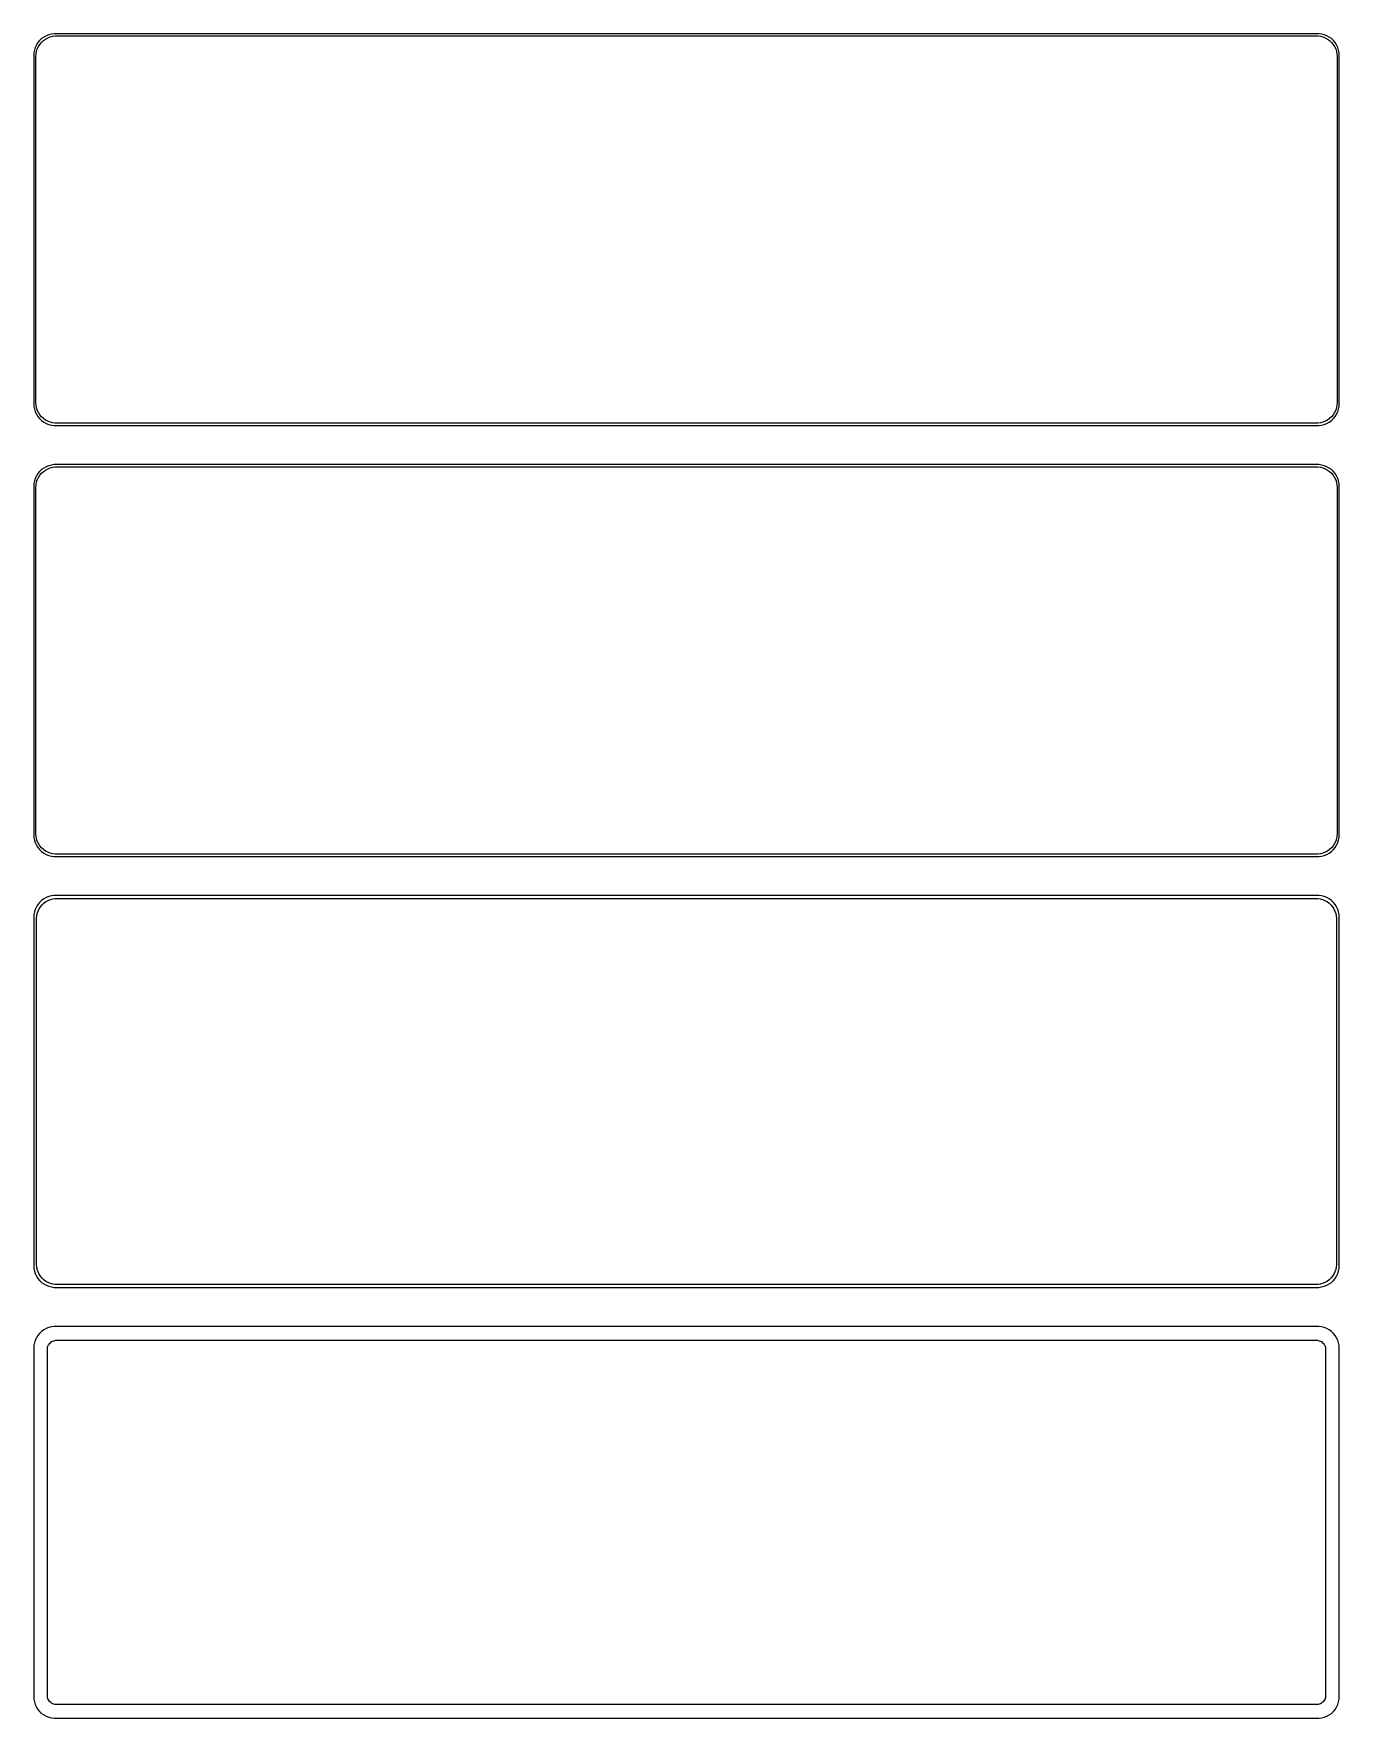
# Model space of a CAD drawing. Header units: metres. Extents: x -150 to 150, y 351 to 738.
import ezdxf

# ---------------------------------------------------------------- set-up
doc = ezdxf.new("R2010")
doc.units = ezdxf.units.M

msp = doc.modelspace()

# ---------------------------------------------------------------- linework, layer by layer
for p, q in [((-149.382, 735.409), (-149.649, 734.841)), ((-149.045, 735.939), (-149.382, 735.409)), ((-148.645, 736.423), (-149.045, 735.939)), ((-148.912, 735.038), (-148.593, 735.542)), ((-148.187, 736.853), (-148.645, 736.423)), ((-148.593, 735.542), (-148.213, 736.002)), ((-148.213, 736.002), (-147.778, 736.41)), ((-147.679, 737.222), (-148.187, 736.853)), ((-147.778, 736.41), (-147.295, 736.761)), ((-147.129, 737.524), (-147.679, 737.222)), ((-147.295, 736.761), (-146.772, 737.048)), ((-146.545, 737.755), (-147.129, 737.524)), ((-146.772, 737.048), (-146.218, 737.268)), ((-145.937, 737.911), (-146.545, 737.755)), ((-146.218, 737.268), (-145.64, 737.416)), ((-145.314, 737.99), (-145.937, 737.911)), ((-145.64, 737.416), (-145.048, 737.491)), ((145.314, 737.99), (-145.314, 737.99)), ((-145.048, 737.491), (145.048, 737.491)), ((145.048, 737.491), (145.64, 737.416)), ((145.937, 737.911), (145.314, 737.99)), ((145.64, 737.416), (146.218, 737.268)), ((146.545, 737.755), (145.937, 737.911)), ((146.218, 737.268), (146.772, 737.048)), ((147.129, 737.524), (146.545, 737.755)), ((146.772, 737.048), (147.295, 736.761)), ((147.679, 737.222), (147.129, 737.524)), ((147.295, 736.761), (147.778, 736.41)), ((148.187, 736.853), (147.679, 737.222)), ((147.778, 736.41), (148.213, 736.002)), ((148.645, 736.423), (148.187, 736.853)), ((148.213, 736.002), (148.593, 735.542)), ((148.593, 735.542), (148.912, 735.038)), ((149.045, 735.939), (148.645, 736.423)), ((149.382, 735.409), (149.045, 735.939)), ((149.649, 734.841), (149.382, 735.409)), ((-149.961, 733.627), (-150, 733)), ((-150, 733), (-150, 653)), ((-149.843, 734.243), (-149.961, 733.627)), ((-149.649, 734.841), (-149.843, 734.243)), ((-149.5, 732.75), (-149.463, 733.345)), ((-149.5, 653.25), (-149.5, 732.75)), ((-149.463, 733.345), (-149.351, 733.931)), ((-149.351, 733.931), (-149.166, 734.499)), ((-149.166, 734.499), (-148.912, 735.038)), ((148.912, 735.038), (149.166, 734.499)), ((149.166, 734.499), (149.351, 733.931)), ((149.351, 733.931), (149.463, 733.345)), ((149.463, 733.345), (149.5, 732.75)), ((149.5, 732.75), (149.5, 653.25)), ((149.843, 734.243), (149.649, 734.841)), ((149.961, 733.627), (149.843, 734.243)), ((150, 733), (149.961, 733.627)), ((150, 653), (150, 733)), ((-150, 653), (-149.961, 652.373)), ((-149.961, 652.373), (-149.843, 651.757)), ((-149.843, 651.757), (-149.649, 651.159)), ((-149.649, 651.159), (-149.382, 650.591)), ((-149.463, 652.655), (-149.5, 653.25)), ((-149.351, 652.069), (-149.463, 652.655)), ((-149.382, 650.591), (-149.045, 650.061)), ((-149.166, 651.501), (-149.351, 652.069)), ((-148.912, 650.962), (-149.166, 651.501)), ((-148.593, 650.458), (-148.912, 650.962)), ((-148.213, 649.998), (-148.593, 650.458)), ((148.593, 650.458), (148.213, 649.998)), ((148.912, 650.962), (148.593, 650.458)), ((149.166, 651.501), (148.912, 650.962)), ((149.045, 650.061), (149.382, 650.591)), ((149.351, 652.069), (149.166, 651.501)), ((149.463, 652.655), (149.351, 652.069)), ((149.382, 650.591), (149.649, 651.159)), ((149.5, 653.25), (149.463, 652.655)), ((149.649, 651.159), (149.843, 651.757)), ((149.843, 651.757), (149.961, 652.373)), ((149.961, 652.373), (150, 653)), ((-149.045, 650.061), (-148.645, 649.577)), ((-148.645, 649.577), (-148.187, 649.147)), ((-147.778, 649.59), (-148.213, 649.998)), ((-148.187, 649.147), (-147.679, 648.778)), ((-147.295, 649.239), (-147.778, 649.59)), ((-147.679, 648.778), (-147.129, 648.476)), ((-146.772, 648.952), (-147.295, 649.239)), ((-147.129, 648.476), (-146.545, 648.245)), ((-146.218, 648.732), (-146.772, 648.952)), ((-146.545, 648.245), (-145.937, 648.089)), ((-145.64, 648.584), (-146.218, 648.732)), ((-145.937, 648.089), (-145.314, 648.01)), ((-145.048, 648.509), (-145.64, 648.584)), ((-145.314, 648.01), (145.314, 648.01)), ((145.048, 648.509), (-145.048, 648.509)), ((145.64, 648.584), (145.048, 648.509)), ((145.314, 648.01), (145.937, 648.089)), ((146.218, 648.732), (145.64, 648.584)), ((145.937, 648.089), (146.545, 648.245)), ((146.772, 648.952), (146.218, 648.732)), ((146.545, 648.245), (147.129, 648.476)), ((147.295, 649.239), (146.772, 648.952)), ((147.129, 648.476), (147.679, 648.778)), ((147.778, 649.59), (147.295, 649.239)), ((147.679, 648.778), (148.187, 649.147)), ((148.213, 649.998), (147.778, 649.59)), ((148.187, 649.147), (148.645, 649.577)), ((148.645, 649.577), (149.045, 650.061)), ((-147.129, 638.524), (-147.679, 638.222)), ((-146.545, 638.755), (-147.129, 638.524)), ((-145.937, 638.911), (-146.545, 638.755)), ((-145.314, 638.99), (-145.937, 638.911)), ((145.314, 638.99), (-145.314, 638.99)), ((145.937, 638.911), (145.314, 638.99)), ((146.545, 638.755), (145.937, 638.911)), ((147.129, 638.524), (146.545, 638.755)), ((147.679, 638.222), (147.129, 638.524)), ((-149.843, 635.243), (-149.961, 634.627)), ((-149.649, 635.841), (-149.843, 635.243)), ((-149.382, 636.409), (-149.649, 635.841)), ((-149.463, 634.345), (-149.351, 634.931)), ((-149.045, 636.939), (-149.382, 636.409)), ((-149.351, 634.931), (-149.166, 635.499)), ((-149.166, 635.499), (-148.912, 636.038)), ((-148.645, 637.423), (-149.045, 636.939)), ((-148.912, 636.038), (-148.593, 636.542)), ((-148.187, 637.853), (-148.645, 637.423)), ((-148.593, 636.542), (-148.213, 637.002)), ((-148.213, 637.002), (-147.778, 637.41)), ((-147.679, 638.222), (-148.187, 637.853)), ((-147.778, 637.41), (-147.295, 637.761)), ((-147.295, 637.761), (-146.772, 638.048)), ((-146.772, 638.048), (-146.218, 638.268)), ((-146.218, 638.268), (-145.64, 638.416)), ((-145.64, 638.416), (-145.048, 638.491)), ((-145.048, 638.491), (145.048, 638.491)), ((145.048, 638.491), (145.64, 638.416)), ((145.64, 638.416), (146.218, 638.268)), ((146.218, 638.268), (146.772, 638.048)), ((146.772, 638.048), (147.295, 637.761)), ((147.295, 637.761), (147.778, 637.41)), ((148.187, 637.853), (147.679, 638.222)), ((147.778, 637.41), (148.213, 637.002)), ((148.645, 637.423), (148.187, 637.853)), ((148.213, 637.002), (148.593, 636.542)), ((148.593, 636.542), (148.912, 636.038)), ((149.045, 636.939), (148.645, 637.423)), ((148.912, 636.038), (149.166, 635.499)), ((149.382, 636.409), (149.045, 636.939)), ((149.166, 635.499), (149.351, 634.931)), ((149.351, 634.931), (149.463, 634.345)), ((149.649, 635.841), (149.382, 636.409)), ((149.843, 635.243), (149.649, 635.841)), ((149.961, 634.627), (149.843, 635.243)), ((-149.961, 634.627), (-150, 634)), ((-150, 634), (-150, 554)), ((-149.5, 633.75), (-149.463, 634.345)), ((-149.5, 554.25), (-149.5, 633.75)), ((149.463, 634.345), (149.5, 633.75)), ((149.5, 633.75), (149.5, 554.25)), ((150, 634), (149.961, 634.627)), ((150, 554), (150, 634)), ((-150, 554), (-149.961, 553.373)), ((-149.463, 553.655), (-149.5, 554.25)), ((-149.351, 553.069), (-149.463, 553.655)), ((149.463, 553.655), (149.351, 553.069)), ((149.5, 554.25), (149.463, 553.655)), ((149.961, 553.373), (150, 554)), ((-149.961, 553.373), (-149.843, 552.757)), ((-149.843, 552.757), (-149.649, 552.159)), ((-149.649, 552.159), (-149.382, 551.591)), ((-149.382, 551.591), (-149.045, 551.061)), ((-149.166, 552.501), (-149.351, 553.069)), ((-148.912, 551.962), (-149.166, 552.501)), ((-149.045, 551.061), (-148.645, 550.577)), ((-148.593, 551.458), (-148.912, 551.962)), ((-148.645, 550.577), (-148.187, 550.147)), ((-148.213, 550.998), (-148.593, 551.458)), ((-147.778, 550.59), (-148.213, 550.998)), ((-148.187, 550.147), (-147.679, 549.778)), ((-147.295, 550.239), (-147.778, 550.59)), ((-147.679, 549.778), (-147.129, 549.476)), ((-146.772, 549.952), (-147.295, 550.239)), ((-146.218, 549.732), (-146.772, 549.952)), ((-145.64, 549.584), (-146.218, 549.732)), ((-145.048, 549.509), (-145.64, 549.584)), ((145.64, 549.584), (145.048, 549.509)), ((146.218, 549.732), (145.64, 549.584)), ((146.772, 549.952), (146.218, 549.732)), ((147.295, 550.239), (146.772, 549.952)), ((147.129, 549.476), (147.679, 549.778)), ((147.778, 550.59), (147.295, 550.239)), ((147.679, 549.778), (148.187, 550.147)), ((148.213, 550.998), (147.778, 550.59)), ((148.187, 550.147), (148.645, 550.577)), ((148.593, 551.458), (148.213, 550.998)), ((148.912, 551.962), (148.593, 551.458)), ((148.645, 550.577), (149.045, 551.061)), ((149.166, 552.501), (148.912, 551.962)), ((149.045, 551.061), (149.382, 551.591)), ((149.351, 553.069), (149.166, 552.501)), ((149.382, 551.591), (149.649, 552.159)), ((149.649, 552.159), (149.843, 552.757)), ((149.843, 552.757), (149.961, 553.373)), ((-147.129, 549.476), (-146.545, 549.245)), ((-146.545, 549.245), (-145.937, 549.089)), ((-145.937, 549.089), (-145.314, 549.01)), ((-145.314, 549.01), (145.314, 549.01)), ((145.048, 549.509), (-145.048, 549.509)), ((145.314, 549.01), (145.937, 549.089)), ((145.937, 549.089), (146.545, 549.245)), ((146.545, 549.245), (147.129, 549.476)), ((-149.045, 537.939), (-149.382, 537.409)), ((-148.645, 538.423), (-149.045, 537.939)), ((-148.187, 538.853), (-148.645, 538.423)), ((-147.679, 539.222), (-148.187, 538.853)), ((-148.088, 537.884), (-147.668, 538.278)), ((-147.129, 539.524), (-147.679, 539.222)), ((-147.668, 538.278), (-147.203, 538.616)), ((-147.203, 538.616), (-146.699, 538.893)), ((-146.545, 539.755), (-147.129, 539.524)), ((-146.699, 538.893), (-146.165, 539.104)), ((-145.937, 539.911), (-146.545, 539.755)), ((-146.165, 539.104), (-145.608, 539.247)), ((-145.314, 539.99), (-145.937, 539.911)), ((-145.608, 539.247), (-145.037, 539.319)), ((145.314, 539.99), (-145.314, 539.99)), ((-145.037, 539.319), (145.037, 539.319)), ((145.037, 539.319), (145.608, 539.247)), ((145.937, 539.911), (145.314, 539.99)), ((145.608, 539.247), (146.165, 539.104)), ((146.545, 539.755), (145.937, 539.911)), ((146.165, 539.104), (146.699, 538.893)), ((147.129, 539.524), (146.545, 539.755)), ((146.699, 538.893), (147.203, 538.616)), ((147.679, 539.222), (147.129, 539.524)), ((147.203, 538.616), (147.668, 538.278)), ((147.668, 538.278), (148.088, 537.884)), ((148.187, 538.853), (147.679, 539.222)), ((148.645, 538.423), (148.187, 538.853)), ((149.045, 537.939), (148.645, 538.423)), ((149.382, 537.409), (149.045, 537.939)), ((-149.961, 535.627), (-150, 535)), ((-150, 535), (-150, 455)), ((-149.843, 536.243), (-149.961, 535.627)), ((-149.649, 536.841), (-149.843, 536.243)), ((-149.382, 537.409), (-149.649, 536.841)), ((-149.328, 534.75), (-149.292, 535.324)), ((-149.328, 455.25), (-149.328, 534.75)), ((-149.292, 535.324), (-149.185, 535.889)), ((-149.185, 535.889), (-149.007, 536.435)), ((-149.007, 536.435), (-148.762, 536.956)), ((-148.762, 536.956), (-148.454, 537.441)), ((-148.454, 537.441), (-148.088, 537.884)), ((148.088, 537.884), (148.454, 537.441)), ((148.454, 537.441), (148.762, 536.956)), ((148.762, 536.956), (149.007, 536.435)), ((149.007, 536.435), (149.185, 535.889)), ((149.185, 535.889), (149.292, 535.324)), ((149.292, 535.324), (149.328, 534.75)), ((149.328, 534.75), (149.328, 455.25)), ((149.649, 536.841), (149.382, 537.409)), ((149.843, 536.243), (149.649, 536.841)), ((149.961, 535.627), (149.843, 536.243)), ((150, 535), (149.961, 535.627)), ((150, 455), (150, 535)), ((-150, 455), (-149.961, 454.373)), ((-149.961, 454.373), (-149.843, 453.757)), ((-149.843, 453.757), (-149.649, 453.159)), ((-149.649, 453.159), (-149.382, 452.591)), ((-149.292, 454.676), (-149.328, 455.25)), ((-149.185, 454.111), (-149.292, 454.676)), ((-149.007, 453.565), (-149.185, 454.111)), ((-148.762, 453.044), (-149.007, 453.565)), ((-148.454, 452.559), (-148.762, 453.044)), ((148.762, 453.044), (148.454, 452.559)), ((149.007, 453.565), (148.762, 453.044)), ((149.185, 454.111), (149.007, 453.565)), ((149.292, 454.676), (149.185, 454.111)), ((149.328, 455.25), (149.292, 454.676)), ((149.382, 452.591), (149.649, 453.159)), ((149.649, 453.159), (149.843, 453.757)), ((149.843, 453.757), (149.961, 454.373)), ((149.961, 454.373), (150, 455)), ((-149.382, 452.591), (-149.045, 452.061)), ((-149.045, 452.061), (-148.645, 451.577)), ((-148.645, 451.577), (-148.187, 451.147)), ((-148.088, 452.116), (-148.454, 452.559)), ((-148.187, 451.147), (-147.679, 450.778)), ((-147.668, 451.722), (-148.088, 452.116)), ((-147.679, 450.778), (-147.129, 450.476)), ((-147.203, 451.384), (-147.668, 451.722)), ((-146.699, 451.107), (-147.203, 451.384)), ((-147.129, 450.476), (-146.545, 450.245)), ((-146.165, 450.896), (-146.699, 451.107)), ((-146.545, 450.245), (-145.937, 450.089)), ((-145.608, 450.753), (-146.165, 450.896)), ((-145.937, 450.089), (-145.314, 450.01)), ((-145.037, 450.681), (-145.608, 450.753)), ((-145.314, 450.01), (145.314, 450.01)), ((145.037, 450.681), (-145.037, 450.681)), ((145.608, 450.753), (145.037, 450.681)), ((145.314, 450.01), (145.937, 450.089)), ((146.165, 450.896), (145.608, 450.753)), ((145.937, 450.089), (146.545, 450.245)), ((146.699, 451.107), (146.165, 450.896)), ((146.545, 450.245), (147.129, 450.476)), ((147.203, 451.384), (146.699, 451.107)), ((147.129, 450.476), (147.679, 450.778)), ((147.668, 451.722), (147.203, 451.384)), ((148.088, 452.116), (147.668, 451.722)), ((147.679, 450.778), (148.187, 451.147)), ((148.454, 452.559), (148.088, 452.116)), ((148.187, 451.147), (148.645, 451.577)), ((148.645, 451.577), (149.045, 452.061)), ((149.045, 452.061), (149.382, 452.591)), ((-149.649, 437.841), (-149.843, 437.243)), ((-149.382, 438.409), (-149.649, 437.841)), ((-149.045, 438.939), (-149.382, 438.409)), ((-148.645, 439.423), (-149.045, 438.939)), ((-148.187, 439.853), (-148.645, 439.423)), ((-147.679, 440.222), (-148.187, 439.853)), ((-147.129, 440.524), (-147.679, 440.222)), ((-146.545, 440.755), (-147.129, 440.524)), ((-145.937, 440.911), (-146.545, 440.755)), ((-146.288, 437.194), (-146.095, 437.375)), ((-146.095, 437.375), (-145.88, 437.531)), ((-145.314, 440.99), (-145.937, 440.911)), ((-145.88, 437.531), (-145.648, 437.659)), ((-145.648, 437.659), (-145.402, 437.756)), ((-145.402, 437.756), (-145.145, 437.822)), ((145.314, 440.99), (-145.314, 440.99)), ((-145.145, 437.822), (-144.882, 437.855)), ((-144.882, 437.855), (144.882, 437.855)), ((144.882, 437.855), (145.145, 437.822)), ((145.145, 437.822), (145.402, 437.756)), ((145.937, 440.911), (145.314, 440.99)), ((145.402, 437.756), (145.648, 437.659)), ((145.648, 437.659), (145.88, 437.531)), ((145.88, 437.531), (146.095, 437.375)), ((146.545, 440.755), (145.937, 440.911)), ((146.095, 437.375), (146.288, 437.194)), ((147.129, 440.524), (146.545, 440.755)), ((147.679, 440.222), (147.129, 440.524)), ((148.187, 439.853), (147.679, 440.222)), ((148.645, 439.423), (148.187, 439.853)), ((149.045, 438.939), (148.645, 439.423)), ((149.382, 438.409), (149.045, 438.939)), ((149.649, 437.841), (149.382, 438.409)), ((149.843, 437.243), (149.649, 437.841)), ((-149.961, 436.627), (-150, 436)), ((-150, 436), (-150, 356)), ((-149.843, 437.243), (-149.961, 436.627)), ((-146.86, 435.75), (-146.843, 436.014)), ((-146.86, 356.25), (-146.86, 435.75)), ((-146.843, 436.014), (-146.793, 436.275)), ((-146.793, 436.275), (-146.711, 436.527)), ((-146.711, 436.527), (-146.599, 436.766)), ((-146.599, 436.766), (-146.457, 436.99)), ((-146.457, 436.99), (-146.288, 437.194)), ((146.288, 437.194), (146.457, 436.99)), ((146.457, 436.99), (146.599, 436.766)), ((146.599, 436.766), (146.711, 436.527)), ((146.711, 436.527), (146.793, 436.275)), ((146.793, 436.275), (146.843, 436.014)), ((146.843, 436.014), (146.86, 435.75)), ((146.86, 435.75), (146.86, 356.25)), ((149.961, 436.627), (149.843, 437.243)), ((150, 436), (149.961, 436.627)), ((150, 356), (150, 436)), ((-146.843, 355.986), (-146.86, 356.25)), ((146.86, 356.25), (146.843, 355.986)), ((-150, 356), (-149.961, 355.373)), ((-149.961, 355.373), (-149.843, 354.757)), ((-149.843, 354.757), (-149.649, 354.159)), ((-149.649, 354.159), (-149.382, 353.591)), ((-149.382, 353.591), (-149.045, 353.061)), ((-149.045, 353.061), (-148.645, 352.577)), ((-148.645, 352.577), (-148.187, 352.147)), ((-146.793, 355.725), (-146.843, 355.986)), ((-146.711, 355.473), (-146.793, 355.725)), ((-146.599, 355.234), (-146.711, 355.473)), ((-146.457, 355.01), (-146.599, 355.234)), ((-146.288, 354.806), (-146.457, 355.01)), ((-146.095, 354.625), (-146.288, 354.806)), ((-145.88, 354.469), (-146.095, 354.625)), ((-145.648, 354.341), (-145.88, 354.469)), ((-145.402, 354.244), (-145.648, 354.341)), ((-145.145, 354.178), (-145.402, 354.244)), ((-144.882, 354.145), (-145.145, 354.178)), ((144.882, 354.145), (-144.882, 354.145)), ((145.145, 354.178), (144.882, 354.145)), ((145.402, 354.244), (145.145, 354.178)), ((145.648, 354.341), (145.402, 354.244)), ((145.88, 354.469), (145.648, 354.341)), ((146.095, 354.625), (145.88, 354.469)), ((146.288, 354.806), (146.095, 354.625)), ((146.457, 355.01), (146.288, 354.806)), ((146.599, 355.234), (146.457, 355.01)), ((146.711, 355.473), (146.599, 355.234)), ((146.793, 355.725), (146.711, 355.473)), ((146.843, 355.986), (146.793, 355.725)), ((148.187, 352.147), (148.645, 352.577)), ((148.645, 352.577), (149.045, 353.061)), ((149.045, 353.061), (149.382, 353.591)), ((149.382, 353.591), (149.649, 354.159)), ((149.649, 354.159), (149.843, 354.757)), ((149.843, 354.757), (149.961, 355.373)), ((149.961, 355.373), (150, 356)), ((-148.187, 352.147), (-147.679, 351.778)), ((-147.679, 351.778), (-147.129, 351.476)), ((-147.129, 351.476), (-146.545, 351.245)), ((-146.545, 351.245), (-145.937, 351.089)), ((-145.937, 351.089), (-145.314, 351.01)), ((-145.314, 351.01), (145.314, 351.01)), ((145.314, 351.01), (145.937, 351.089)), ((145.937, 351.089), (146.545, 351.245)), ((146.545, 351.245), (147.129, 351.476)), ((147.129, 351.476), (147.679, 351.778)), ((147.679, 351.778), (148.187, 352.147))]:
    msp.add_line(p, q)

doc.saveas('drawing.dxf')
